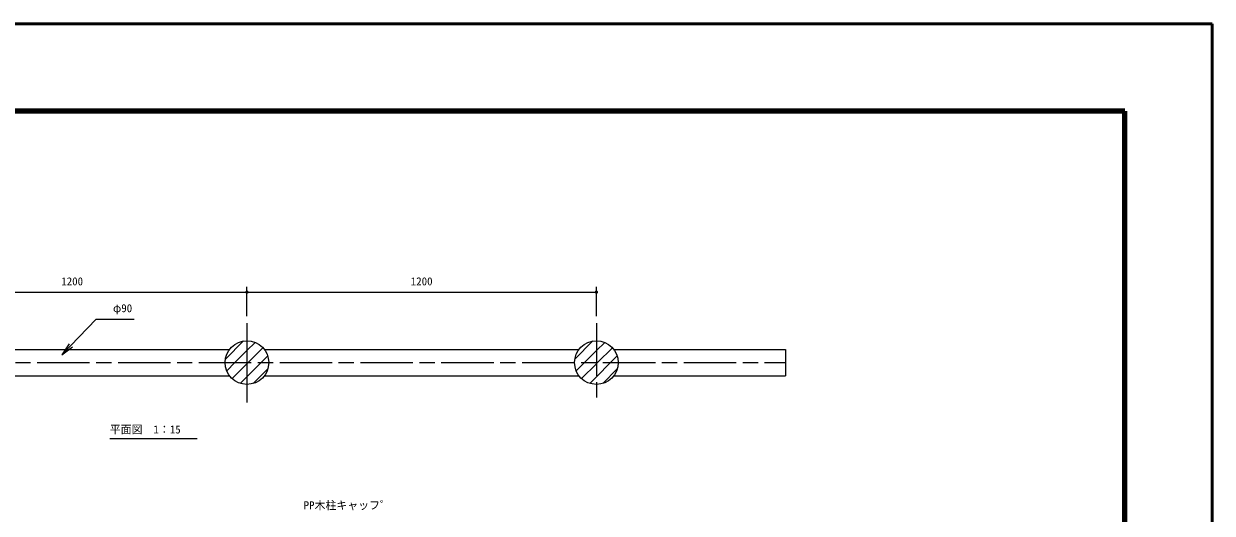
# Model space of a CAD drawing. Units: millimetres at full size, sheet at 1:15. Extents: x 0 to 6300, y 0 to 4455.
# Drawn here: x 2219 to 6300, y 2776 to 4455 of the extents above; entities that cross this region are included whole.
import ezdxf
from ezdxf.enums import TextEntityAlignment as Align

# ---------------------------------------------------------------- set-up
doc = ezdxf.new("R2010")
doc.units = ezdxf.units.MM
doc.header["$LTSCALE"] = 15
doc.linetypes.add('CHAIN', pattern=[18.5, 12, -1.5, 3.5, -1.5])
for name, color, linetype, lineweight in [('D-BMK', 2, 'CHAIN', 13), ('D-STR', 1, 'Continuous', 13), ('D-STR-DIM', 7, 'Continuous', 13), ('D-STR-HTXT', 7, 'Continuous', 13), ('D-TTL', 2, 'Continuous', 140)]:
    doc.layers.add(name, color=color, linetype=linetype, lineweight=lineweight)
doc.styles.add('ＭＳ ゴシック', font='')
doc.styles.get('ＭＳ ゴシック').set_extended_font_data('MS Gothic')

# ---------------------------------------------------------------- blocks, each defined once
blk = doc.blocks.new('filled_dot')
at = {"color": 0, "linetype": 'Continuous', "lineweight": -2, "const_width": 1.25}
blk.add_lwpolyline([(-0.625, 0, 1), (0.625, 0, 1)], format="xyb", close=True, dxfattribs=at)
blk = doc.blocks.new('open_arrow')
at = {"color": 0, "linetype": 'Continuous', "lineweight": -2}
blk.add_lwpolyline([(7.5, 1.25), (0, 0), (7.5, -1.25)], dxfattribs=at)

msp = doc.modelspace()

# ---------------------------------------------------------------- linework, layer by layer
at = {"layer": 'D-BMK'}
for p, q in [((2985.59, 3428.05), (2985.59, 3155.77)), ((4185.59, 3428.05), (4185.59, 3155.77)), ((1710.59, 3292.54), (4835.08, 3292.54))]:
    msp.add_line(p, q, dxfattribs=at)
at = {"layer": 'D-STR'}
for p, q in [((2985.59, 3428.05), (2985.59, 3155.77)), ((2911.55, 3304.46), (2973.67, 3366.58)), ((2985.59, 3333.61), (3013.96, 3361.97)), ((4111.55, 3304.46), (4173.67, 3366.58)), ((4185.59, 3333.61), (4213.96, 3361.97)), ((1845.59, 3337.54), (2925.59, 3337.54)), ((2944.52, 3292.54), (2985.59, 3333.61)), ((2985.59, 3337.54), (2985.59, 3247.54)), ((2989.43, 3292.54), (3040.51, 3343.62)), ((3034.33, 3292.54), (3057.06, 3315.28)), ((3045.59, 3337.54), (4125.59, 3337.54)), ((4144.52, 3292.54), (4185.59, 3333.61)), ((4185.59, 3337.54), (4185.59, 3247.54)), ((4189.43, 3292.54), (4240.51, 3343.62)), ((4234.33, 3292.54), (4257.06, 3315.28)), ((4245.59, 3337.54), (4835.08, 3337.54)), ((4835.08, 3337.54), (4835.08, 3247.54)), ((2916.16, 3264.18), (2944.52, 3292.54)), ((2934.51, 3237.62), (2985.59, 3288.71)), ((2985.59, 3288.71), (2989.43, 3292.54)), ((2985.59, 3243.81), (3034.33, 3292.54)), ((3007.5, 3220.81), (3057.32, 3270.64)), ((4116.16, 3264.18), (4144.52, 3292.54)), ((4134.51, 3237.62), (4185.59, 3288.71)), ((4185.59, 3288.71), (4189.43, 3292.54)), ((4185.59, 3243.81), (4234.33, 3292.54)), ((4207.5, 3220.81), (4257.32, 3270.64)), ((1845.59, 3247.54), (2925.59, 3247.54)), ((2962.86, 3221.07), (2985.59, 3243.81)), ((3045.59, 3247.54), (4125.59, 3247.54)), ((4162.86, 3221.07), (4185.59, 3243.81)), ((4245.59, 3247.54), (4835.08, 3247.54))]:
    msp.add_line(p, q, dxfattribs=at)
for centre in [(2985.59, 3292.54), (4185.59, 3292.54)]:
    msp.add_circle(centre, 75, dxfattribs=at)
at = {"layer": 'D-STR-DIM'}
for p, q in [((2985.59, 3452.05), (2985.59, 3552.26)), ((2985.59, 3452.05), (2985.59, 3552.26)), ((4185.59, 3452.05), (4185.59, 3552.26)), ((1785.59, 3534.26), (2985.59, 3534.26)), ((2985.59, 3534.26), (4185.59, 3534.26))]:
    msp.add_line(p, q, dxfattribs=at)
at = {"layer": 'D-STR-HTXT'}
msp.add_line((2514.66, 3031.78), (2814.66, 3031.78), dxfattribs=at)
msp.add_lwpolyline([(2350.07, 3319.21), (2467.46, 3442.01), (2512.46, 3442.01), (2598.12, 3442.01)], dxfattribs=at)
at = {"layer": 'D-TTL', "lineweight": 50}
for p, q in [((6300, 4455), (0, 4455)), ((6300, 0), (6300, 4455))]:
    msp.add_line(p, q, dxfattribs=at)
at = {"layer": 'D-TTL'}
for p, q in [((6000, 4155), (300, 4155)), ((6000, 300), (6000, 4155))]:
    msp.add_line(p, q, dxfattribs=at)

# ---------------------------------------------------------------- block references
at = {"layer": 'D-STR-DIM', "xscale": 4.5, "yscale": 4.5, "rotation": 180}
for p in [(2985.59, 3534.26), (4185.59, 3534.26)]:
    msp.add_blockref('filled_dot', p, dxfattribs=at)
at = {"layer": 'D-STR-DIM', "xscale": 4.5, "yscale": 4.5}
msp.add_blockref('filled_dot', (2985.59, 3534.26), dxfattribs=at)
at = {"layer": 'D-STR-HTXT', "xscale": 6, "yscale": 6, "rotation": 46.3}
msp.add_blockref('open_arrow', (2350.07, 3319.21), dxfattribs=at)

# ---------------------------------------------------------------- texts
at = {"layer": 'D-STR-DIM', "style": 'ＭＳ ゴシック'}
for p in [(2385.59, 3585.07), (3585.59, 3585.07)]:
    msp.add_text('1200', height=27.49, dxfattribs=at).set_placement(p, align=Align.TOP_CENTER)
at = {"layer": 'D-STR-HTXT', "style": 'ＭＳ ゴシック'}
for s, p in [('φ90', (2525.78, 3492.82)), ('平面図\u30001：15', (2514.66, 3076.78)), ('PP木柱キャッフ゜', (3180.29, 2816.49))]:
    msp.add_text(s, height=27.49, dxfattribs=at).set_placement(p, align=Align.TOP_LEFT)

doc.saveas('drawing.dxf')
